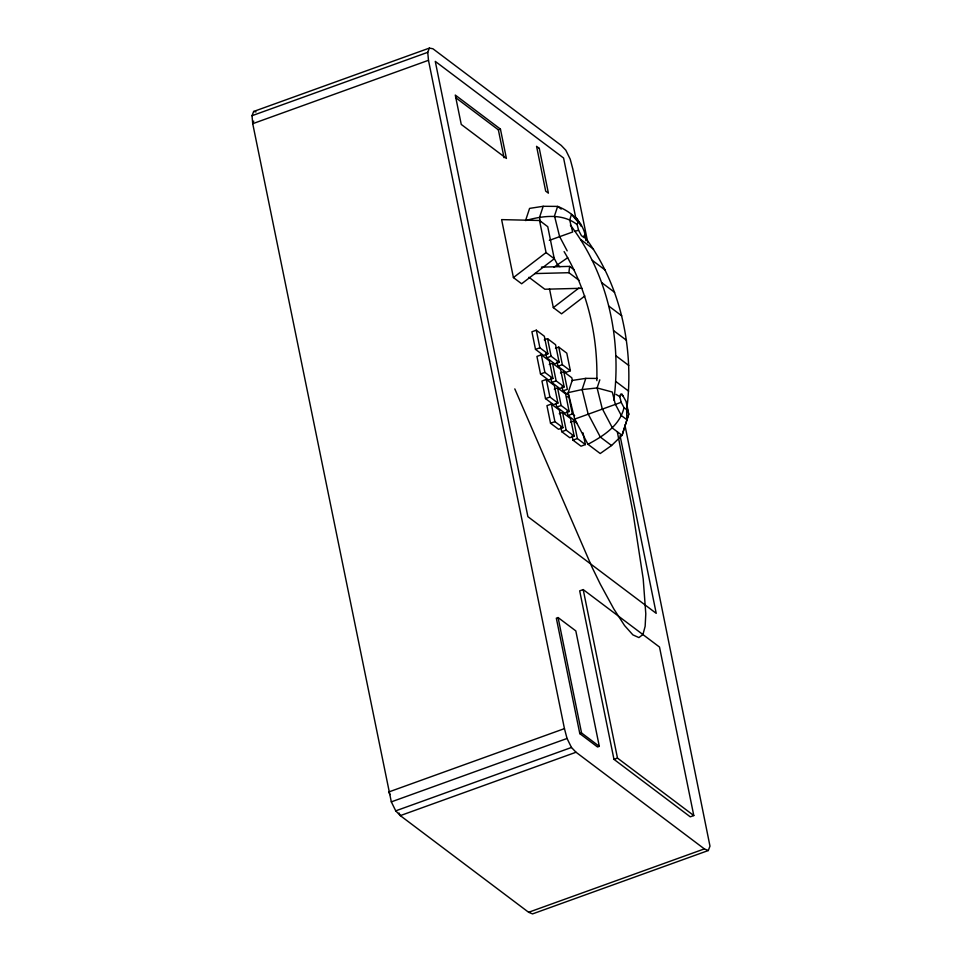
<?xml version="1.0" encoding="UTF-8"?>
<svg xmlns="http://www.w3.org/2000/svg" width="962" height="962" viewBox="0 0 962 962"><rect width="100%" height="100%" fill="white"/><g stroke="black" fill="none" stroke-linecap="round" stroke-linejoin="round"><path stroke-width="1.44" d="M613.876 400.156C621.777 339.225 608.104 274.29 570.358 225.072M626.707 409.812C634.511 349.386 621.212 284.968 584.054 235.943M579.112 280.387L568.903 272.703L569.624 266.39L541.438 267.123M585.858 240.704C585.341 224.05 572.366 212.157 557.635 206.397L543.193 206.301L539.49 217.496L540.548 221.789M584.86 234.981L583.994 237.566L581.397 235.606L578.571 230.243L577.188 224.627L578.042 222.03L571.524 214.43L569.684 219.973L572.667 232.01L549.338 240.356M621.837 393.903L626.082 401.419L628.727 414.201L622.065 435.341L611.555 445.526L600.216 453.523L587.974 444.3L574.699 419.083L568.169 392.64L572.198 380.447L585.798 378.367L597.366 378.439M585.798 378.367L582.094 389.562L588.107 413.876L600.312 437.049L611.555 445.526M599.807 379.822L597.113 387.951L602.2 408.537L612.529 428.162L622.065 435.341L628.727 414.201L626.743 406.18M568.169 392.64L582.094 389.562L597.113 387.951L612.301 392.039L615.271 404.076L621.32 415.548L626.887 419.745L626.611 409.632L624.013 407.672L621.187 402.308L619.793 396.681L620.658 394.095L623.256 396.055M626.611 409.632L627.464 407.034M624.013 407.672C619.793 425.733 603.246 436.075 587.974 444.3M624.939 425.18L709.98 846.139L708.297 850.528L532.551 913.9L528.619 912.277L400.3 815.62L395.731 810.846L391.318 801.863L252.729 123.689L252.02 115.705L253.643 111.472L429.377 48.1L432.912 48.761L561.231 145.418L565.812 150.192L570.213 159.175L572.835 169.035L587.806 242.64M253.715 121.116L252.729 123.689L428.475 60.305L427.753 52.321L429.377 48.1M513.419 277.585L546.055 252.573L539.538 220.502L501.623 219.613L513.419 277.585L521.632 283.766L554.268 258.754L547.751 226.695L539.538 220.502M584.86 295.959L561.543 313.828L553.33 307.636L578.968 287.987M567.7 257.72L553.992 267.159M574.699 419.083L621.187 402.308M252.02 115.705L427.753 52.321M455.591 97.607L498.364 129.834L500.432 129.088L506.409 158.441L461.255 124.435L455.279 95.07L500.432 129.088M536.315 330.194L531.914 331.782L535.497 349.374L543.518 355.411L547.907 353.824L544.336 336.243L536.315 330.194L539.886 347.787L547.907 353.824M544.251 339.839L547.546 338.66L555.555 344.697L559.138 362.289L554.749 363.864L546.729 357.828L545.827 353.427M535.497 349.374L539.886 347.787M555.471 348.304L558.766 347.114L566.786 353.15L570.37 370.743L565.969 372.33L557.948 366.281L557.058 361.892M541.317 354.822L536.928 356.409L540.512 373.99L548.532 380.038L552.922 378.451L549.338 360.858L541.317 354.822L544.901 372.402L552.922 378.451M546.729 357.828L551.118 356.241L559.138 362.289M549.254 364.466L552.549 363.275L560.569 369.324L564.153 386.904L559.752 388.492L551.731 382.455L550.841 378.054M557.948 366.281L562.349 364.694L570.37 370.743M540.512 373.99L544.901 372.402M560.485 372.919L563.78 371.729L571.801 377.777L572.39 380.712M546.332 379.437L541.943 381.024L545.514 398.617L553.535 404.653L557.924 403.066L554.352 385.485L546.332 379.437L549.915 397.029L557.924 403.066M551.731 382.455L556.132 380.868L564.153 386.904M554.268 389.093L557.563 387.902L565.584 393.939L569.155 411.532L564.766 413.107L556.745 407.07L556.144 404.136M562.073 386.508L562.962 390.909L567.352 389.321L563.78 371.729M545.514 398.617L549.915 397.029M566.594 397.15L568.782 396.356L572.366 413.949L574.663 415.668M551.346 404.064L546.945 405.651L550.529 423.232L558.549 429.28L562.938 427.693L559.367 410.101L551.346 404.064L554.918 421.657L562.938 427.693M556.745 407.07L561.135 405.483L569.155 411.532M559.271 413.708L562.566 412.518L570.586 418.566L574.17 436.147L569.769 437.734L561.748 431.697L560.858 427.296M567.075 411.135L567.977 415.524L572.366 413.949M550.529 423.232L554.918 421.657M570.502 422.162L573.797 420.983L577.236 423.569M561.748 431.697L566.149 430.11L574.17 436.147M572.979 440.151L577.38 438.564L585.401 444.6L581 446.188L572.979 440.151L572.089 435.75M583.2 589.586L579.689 590.848L613.972 759.355L690.271 816.834L693.794 815.56L659.511 647.053L583.2 589.586L617.484 758.092L693.794 815.56M558.08 617.556L556.325 618.181L579.809 733.633L597.546 746.993L599.302 746.356L575.817 630.904L558.08 617.556L581.565 732.996L599.302 746.356M428.475 60.305L564.441 728.619L388.708 791.991L389.995 794.624M579.809 733.633L581.565 732.996M391.318 801.863L567.051 738.479L571.464 747.474L576.034 752.248L704.364 848.893L708.297 850.528M395.731 810.846L571.464 747.474M576.034 752.248L400.3 815.62L399.014 812.998M613.972 759.355L617.484 758.092M528.619 912.277L704.364 848.893M575.023 231.301L578.571 230.243M543.193 206.301L529.581 208.393L525.553 220.575C542.544 215.849 562.277 212.915 577.188 224.627M534.776 273.581L568.903 272.703M581.914 288.275L544.817 289.237L528.932 277.272M253.643 111.472L256 111.917M574.615 217.364L577.092 218.627L581.12 226.274M616.053 394.36L619.793 396.681M561.207 209.091L557.635 206.397L554.497 215.885L559.583 236.472L567.171 250.866M578.042 222.03L580.639 223.99M580.687 239.514L593.518 249.182M592.351 260.389L605.182 270.057M601.791 282.684L614.622 292.352M569.624 266.39L574.17 269.817M546.055 252.573L554.268 258.754M559.944 266.678L557.695 264.995L553.631 257.263M608.91 306.169L621.741 315.837M613.636 330.627L626.466 340.283M615.933 355.796L628.763 365.464M615.776 381.457L628.607 391.125M562.962 390.909L568.686 395.226M567.977 415.524L575.997 421.572M514.802 388.888L592.075 567.303L600.288 584.126L613.78 608.886L624.566 625.553L632.876 634.872L638.924 637.59L642.941 634.487L645.153 626.298L645.791 613.804L643.205 578.859L633.068 512.974L617.303 431.758M564.441 728.619L567.051 738.479M584.463 235.45L585.124 238.131M575.841 218.254L563.588 158.033L435.269 61.376L527.897 516.678L656.216 613.335L620.057 435.618M583.008 432.876L585.401 444.6M549.494 288.804L553.33 307.636M558.766 347.114L562.349 364.694M573.797 420.983L577.38 438.564M547.546 338.66L551.118 356.241M552.549 363.275L556.132 380.868M557.563 387.902L561.135 405.483M562.566 412.518L566.149 430.11M498.364 129.834L504.04 157.72M564.093 251.599A275.036 236.411 -53 0 1 596.849 380.651M539.273 148.352L536.568 146.32L545.682 191.113L548.388 193.158L539.273 148.352"/></g></svg>
